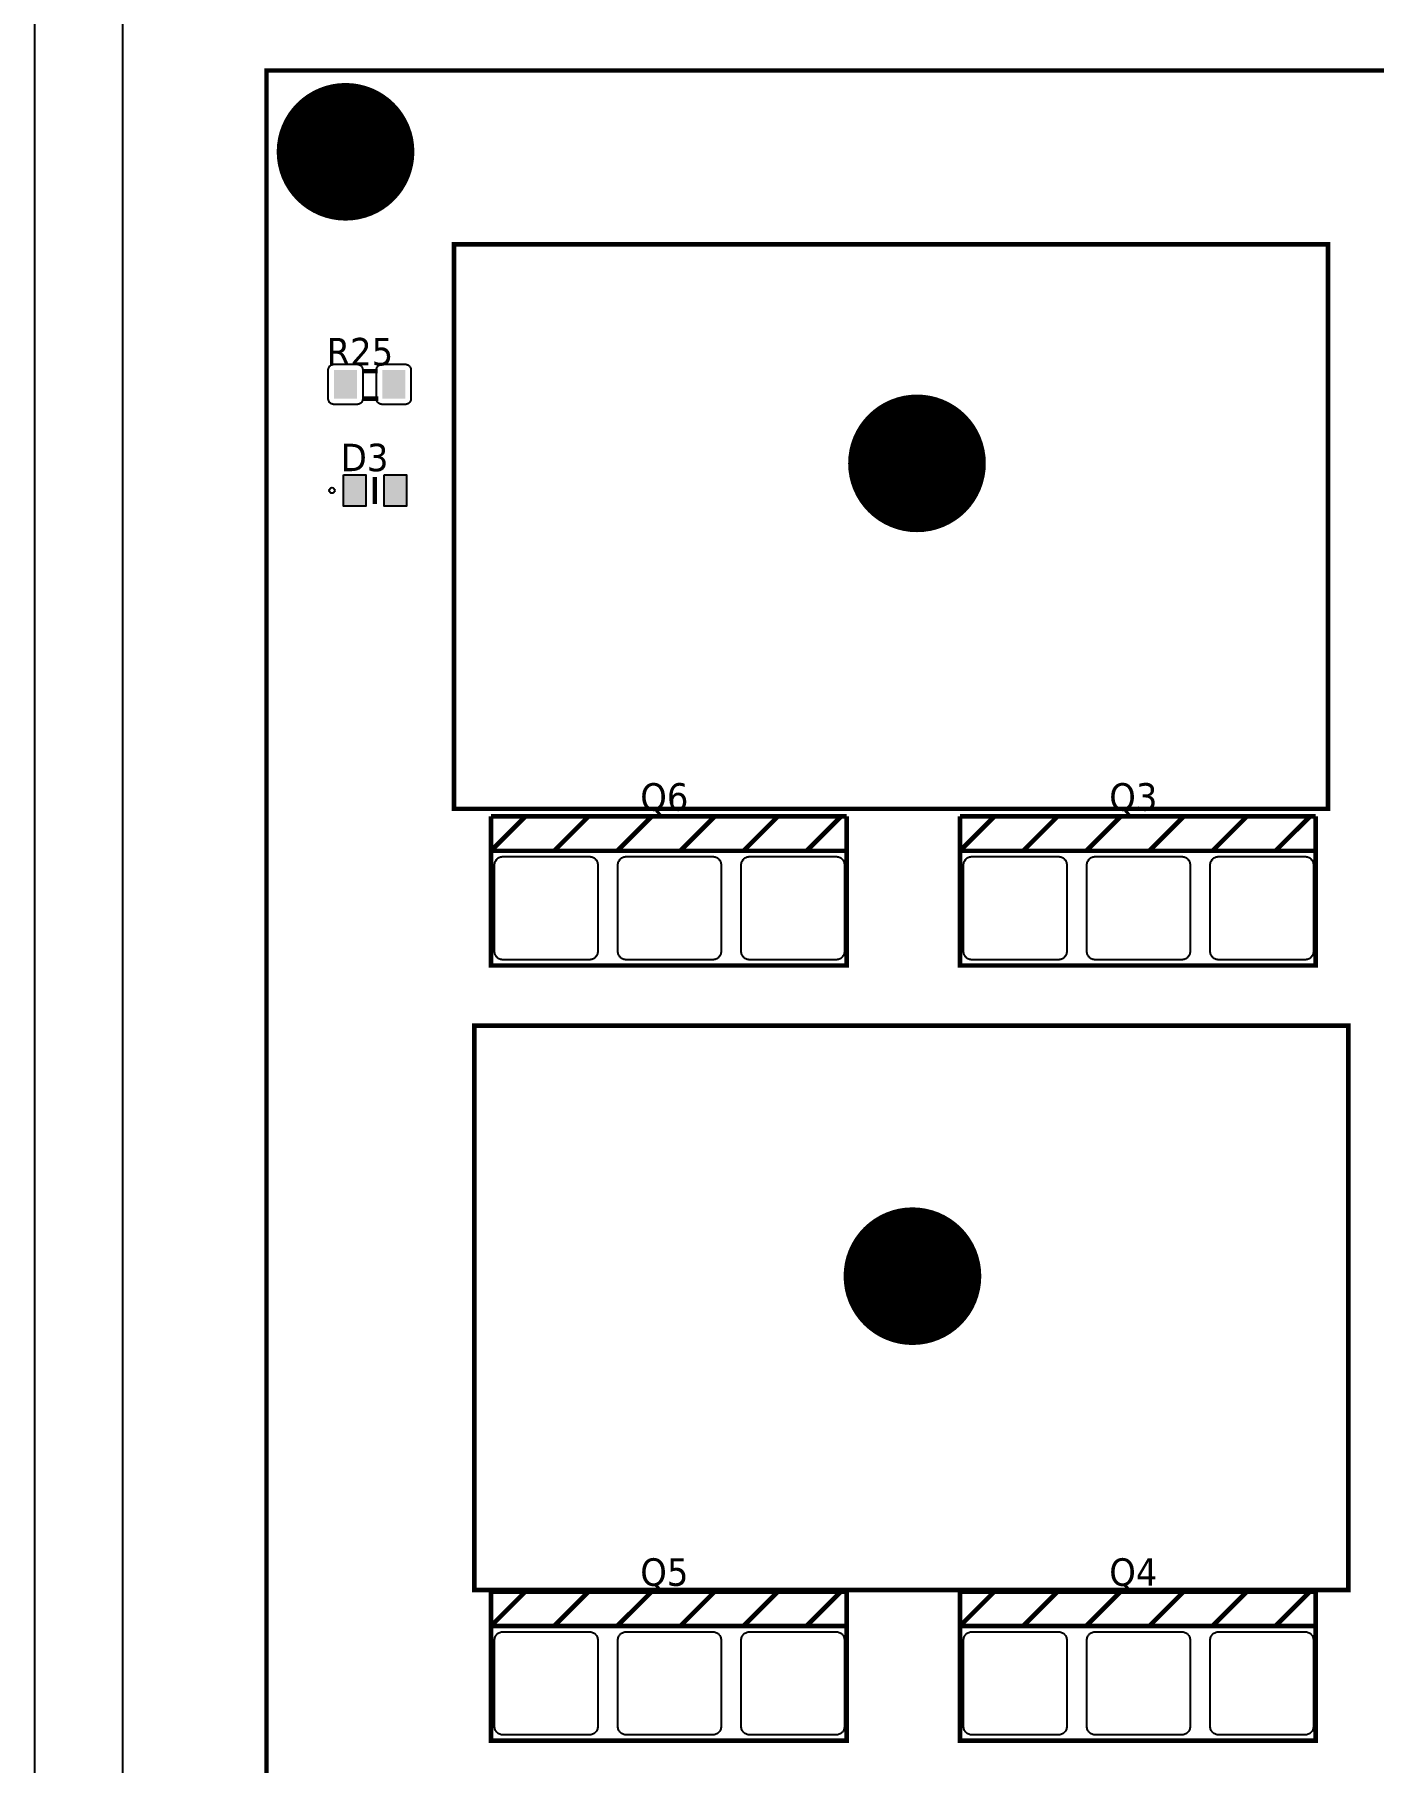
# Model space of a CAD drawing. Header units: millimetres. Extents: x 123.5 to 144.3, y 105.4 to 121.6.
# Drawn here: x 123.51 to 127.71, y 111.03 to 116.45 of the extents above; entities that cross this region are included whole.
import ezdxf

# ---------------------------------------------------------------- set-up
doc = ezdxf.new("R2010")
doc.units = ezdxf.units.MM
doc.layers.add('DESC', color=250, linetype='Continuous')
doc.layers.add('WIRES', color=7, linetype='Continuous')
doc.styles.get("Standard").update_dxf_attribs({"font": 'tahoma.ttf'})

# ---------------------------------------------------------------- blocks, each defined once
blk = doc.blocks.new('RPAD')
blk.add_trace([(-0.5, -0.5), (-0.5, 0.5), (0.5, -0.5), (0.5, 0.5)])
blk = doc.blocks.new('EPAD')
at = {"const_width": 0.5}
blk.add_lwpolyline([(-0.25, 0, 1), (0.25, 0, 1)], format="xyb", close=True, dxfattribs=at)
blk = doc.blocks.new('PuenteH')
for points, const_width in [([(129.5616, 112.228), (137.6285, 112.228), (137.6285, 116.1374), (129.5616, 116.1374), (129.5616, 112.228)], 0.008), ([(129.5616, 112.228), (137.6285, 112.228), (137.6285, 116.1374), (129.5616, 116.1374), (129.5616, 112.228)], 0.008), ([(129.5616, 112.228), (137.6285, 112.228), (137.6285, 116.1374), (129.5616, 116.1374), (129.5616, 112.228)], 0.008), ([(129.8884, 114.85), (131.412, 114.85), (131.412, 115.8343), (129.8884, 115.8343), (129.8884, 114.85)], 0.008), ([(129.8884, 114.85), (131.412, 114.85), (131.412, 115.8343), (129.8884, 115.8343), (129.8884, 114.85)], 0.008), ([(129.8884, 114.85), (131.412, 114.85), (131.412, 115.8343), (129.8884, 115.8343), (129.8884, 114.85)], 0.008), ([(129.7284, 115.6132), (129.7554, 115.6132)], 0.008), ([(129.7284, 115.6132), (129.7554, 115.6132)], 0.008), ([(129.7284, 115.6132), (129.7554, 115.6132)], 0.008), ([(129.7284, 115.5652), (129.7564, 115.5652)], 0.008), ([(129.7284, 115.5652), (129.7564, 115.5652)], 0.008), ([(129.7284, 115.5652), (129.7564, 115.5652)], 0.008), ([(129.7506, 115.4288), (129.7506, 115.3815)], 0.00787), ([(129.7506, 115.4288), (129.7506, 115.3815)], 0.00787), ([(129.7506, 115.4288), (129.7506, 115.3815)], 0.00787), ([(129.9531, 114.8368), (130.5731, 114.8368)], 0.008), ([(129.9531, 114.7768), (130.0131, 114.8368)], 0.008), ([(129.9531, 114.7768), (129.9531, 114.8368)], 0.008), ([(129.9531, 114.8368), (130.5731, 114.8368)], 0.008), ([(129.9531, 114.7768), (130.0131, 114.8368)], 0.008), ([(129.9531, 114.7768), (129.9531, 114.8368)], 0.008), ([(129.9531, 114.8368), (130.5731, 114.8368)], 0.008), ([(129.9531, 114.7768), (130.0131, 114.8368)], 0.008), ([(129.9531, 114.7768), (129.9531, 114.8368)], 0.008), ([(130.0631, 114.7768), (130.1231, 114.8368)], 0.008), ([(130.0631, 114.7768), (130.1231, 114.8368)], 0.008), ([(130.0631, 114.7768), (130.1231, 114.8368)], 0.008), ([(130.1731, 114.7768), (130.2331, 114.8368)], 0.008), ([(130.1731, 114.7768), (130.2331, 114.8368)], 0.008), ([(130.1731, 114.7768), (130.2331, 114.8368)], 0.008), ([(130.2831, 114.7768), (130.3431, 114.8368)], 0.008), ([(130.2831, 114.7768), (130.3431, 114.8368)], 0.008), ([(130.2831, 114.7768), (130.3431, 114.8368)], 0.008), ([(130.3931, 114.7768), (130.4531, 114.8368)], 0.008), ([(130.3931, 114.7768), (130.4531, 114.8368)], 0.008), ([(130.3931, 114.7768), (130.4531, 114.8368)], 0.008), ([(130.5031, 114.7768), (130.5631, 114.8368)], 0.008), ([(130.5031, 114.7768), (130.5631, 114.8368)], 0.008), ([(130.5031, 114.7768), (130.5631, 114.8368)], 0.008), ([(130.5031, 114.7768), (130.5631, 114.8368)], 0.008), ([(130.5031, 114.7768), (130.5631, 114.8368)], 0.008), ([(130.5031, 114.7768), (130.5631, 114.8368)], 0.008), ([(130.5731, 114.7768), (130.5731, 114.8368)], 0.008), ([(130.5731, 114.7768), (130.5731, 114.8368)], 0.008), ([(130.5731, 114.7768), (130.5731, 114.8368)], 0.008), ([(130.7706, 114.8368), (131.3906, 114.8368)], 0.008), ([(130.7706, 114.7768), (130.8306, 114.8368)], 0.008), ([(130.7706, 114.7768), (130.7706, 114.8368)], 0.008), ([(130.7706, 114.8368), (131.3906, 114.8368)], 0.008), ([(130.7706, 114.7768), (130.8306, 114.8368)], 0.008), ([(130.7706, 114.7768), (130.7706, 114.8368)], 0.008), ([(130.7706, 114.8368), (131.3906, 114.8368)], 0.008), ([(130.7706, 114.7768), (130.8306, 114.8368)], 0.008), ([(130.7706, 114.7768), (130.7706, 114.8368)], 0.008), ([(130.8806, 114.7768), (130.9406, 114.8368)], 0.008), ([(130.8806, 114.7768), (130.9406, 114.8368)], 0.008), ([(130.8806, 114.7768), (130.9406, 114.8368)], 0.008), ([(130.9906, 114.7768), (131.0506, 114.8368)], 0.008), ([(130.9906, 114.7768), (131.0506, 114.8368)], 0.008), ([(130.9906, 114.7768), (131.0506, 114.8368)], 0.008), ([(131.1006, 114.7768), (131.1606, 114.8368)], 0.008), ([(131.1006, 114.7768), (131.1606, 114.8368)], 0.008), ([(131.1006, 114.7768), (131.1606, 114.8368)], 0.008), ([(131.2106, 114.7768), (131.2706, 114.8368)], 0.008), ([(131.2106, 114.7768), (131.2706, 114.8368)], 0.008), ([(131.2106, 114.7768), (131.2706, 114.8368)], 0.008), ([(131.3206, 114.7768), (131.3806, 114.8368)], 0.008), ([(131.3206, 114.7768), (131.3806, 114.8368)], 0.008), ([(131.3206, 114.7768), (131.3806, 114.8368)], 0.008), ([(131.3206, 114.7768), (131.3806, 114.8368)], 0.008), ([(131.3206, 114.7768), (131.3806, 114.8368)], 0.008), ([(131.3206, 114.7768), (131.3806, 114.8368)], 0.008), ([(131.3906, 114.7768), (131.3906, 114.8368)], 0.008), ([(131.3906, 114.7768), (131.3906, 114.8368)], 0.008), ([(131.3906, 114.7768), (131.3906, 114.8368)], 0.008), ([(129.9531, 114.7768), (130.5731, 114.7768), (130.5731, 114.5768), (129.9531, 114.5768), (129.9531, 114.7768)], 0.008), ([(129.9531, 114.7768), (130.5731, 114.7768), (130.5731, 114.5768), (129.9531, 114.5768), (129.9531, 114.7768)], 0.008), ([(129.9531, 114.7768), (130.5731, 114.7768), (130.5731, 114.5768), (129.9531, 114.5768), (129.9531, 114.7768)], 0.008), ([(130.7706, 114.7768), (131.3906, 114.7768), (131.3906, 114.5768), (130.7706, 114.5768), (130.7706, 114.7768)], 0.008), ([(130.7706, 114.7768), (131.3906, 114.7768), (131.3906, 114.5768), (130.7706, 114.5768), (130.7706, 114.7768)], 0.008), ([(130.7706, 114.7768), (131.3906, 114.7768), (131.3906, 114.5768), (130.7706, 114.5768), (130.7706, 114.7768)], 0.008), ([(129.9238, 113.4878), (131.4474, 113.4878), (131.4474, 114.4721), (129.9238, 114.4721), (129.9238, 113.4878)], 0.008), ([(129.9238, 113.4878), (131.4474, 113.4878), (131.4474, 114.4721), (129.9238, 114.4721), (129.9238, 113.4878)], 0.008), ([(129.9238, 113.4878), (131.4474, 113.4878), (131.4474, 114.4721), (129.9238, 114.4721), (129.9238, 113.4878)], 0.008), ([(129.9531, 113.4852), (130.5731, 113.4852)], 0.008), ([(129.9531, 113.4252), (130.0131, 113.4852)], 0.008), ([(129.9531, 113.4252), (129.9531, 113.4852)], 0.008), ([(129.9531, 113.4852), (130.5731, 113.4852)], 0.008), ([(129.9531, 113.4252), (130.0131, 113.4852)], 0.008), ([(129.9531, 113.4252), (129.9531, 113.4852)], 0.008), ([(129.9531, 113.4852), (130.5731, 113.4852)], 0.008), ([(129.9531, 113.4252), (130.0131, 113.4852)], 0.008), ([(129.9531, 113.4252), (129.9531, 113.4852)], 0.008), ([(130.0631, 113.4252), (130.1231, 113.4852)], 0.008), ([(130.0631, 113.4252), (130.1231, 113.4852)], 0.008), ([(130.0631, 113.4252), (130.1231, 113.4852)], 0.008), ([(130.1731, 113.4252), (130.2331, 113.4852)], 0.008), ([(130.1731, 113.4252), (130.2331, 113.4852)], 0.008), ([(130.1731, 113.4252), (130.2331, 113.4852)], 0.008), ([(130.2831, 113.4252), (130.3431, 113.4852)], 0.008), ([(130.2831, 113.4252), (130.3431, 113.4852)], 0.008), ([(130.2831, 113.4252), (130.3431, 113.4852)], 0.008), ([(130.3931, 113.4252), (130.4531, 113.4852)], 0.008), ([(130.3931, 113.4252), (130.4531, 113.4852)], 0.008), ([(130.3931, 113.4252), (130.4531, 113.4852)], 0.008), ([(130.5031, 113.4252), (130.5631, 113.4852)], 0.008), ([(130.5031, 113.4252), (130.5631, 113.4852)], 0.008), ([(130.5031, 113.4252), (130.5631, 113.4852)], 0.008), ([(130.5031, 113.4252), (130.5631, 113.4852)], 0.008), ([(130.5031, 113.4252), (130.5631, 113.4852)], 0.008), ([(130.5031, 113.4252), (130.5631, 113.4852)], 0.008), ([(130.5731, 113.4252), (130.5731, 113.4852)], 0.008), ([(130.5731, 113.4252), (130.5731, 113.4852)], 0.008), ([(130.5731, 113.4252), (130.5731, 113.4852)], 0.008), ([(130.7706, 113.4852), (131.3906, 113.4852)], 0.008), ([(130.7706, 113.4252), (130.8306, 113.4852)], 0.008), ([(130.7706, 113.4252), (130.7706, 113.4852)], 0.008), ([(130.7706, 113.4852), (131.3906, 113.4852)], 0.008), ([(130.7706, 113.4252), (130.8306, 113.4852)], 0.008), ([(130.7706, 113.4252), (130.7706, 113.4852)], 0.008), ([(130.7706, 113.4852), (131.3906, 113.4852)], 0.008), ([(130.7706, 113.4252), (130.8306, 113.4852)], 0.008), ([(130.7706, 113.4252), (130.7706, 113.4852)], 0.008), ([(130.8806, 113.4252), (130.9406, 113.4852)], 0.008), ([(130.8806, 113.4252), (130.9406, 113.4852)], 0.008), ([(130.8806, 113.4252), (130.9406, 113.4852)], 0.008), ([(130.9906, 113.4252), (131.0506, 113.4852)], 0.008), ([(130.9906, 113.4252), (131.0506, 113.4852)], 0.008), ([(130.9906, 113.4252), (131.0506, 113.4852)], 0.008), ([(131.1006, 113.4252), (131.1606, 113.4852)], 0.008), ([(131.1006, 113.4252), (131.1606, 113.4852)], 0.008), ([(131.1006, 113.4252), (131.1606, 113.4852)], 0.008), ([(131.2106, 113.4252), (131.2706, 113.4852)], 0.008), ([(131.2106, 113.4252), (131.2706, 113.4852)], 0.008), ([(131.2106, 113.4252), (131.2706, 113.4852)], 0.008), ([(131.3206, 113.4252), (131.3806, 113.4852)], 0.008), ([(131.3206, 113.4252), (131.3806, 113.4852)], 0.008), ([(131.3206, 113.4252), (131.3806, 113.4852)], 0.008), ([(131.3206, 113.4252), (131.3806, 113.4852)], 0.008), ([(131.3206, 113.4252), (131.3806, 113.4852)], 0.008), ([(131.3206, 113.4252), (131.3806, 113.4852)], 0.008), ([(131.3906, 113.4252), (131.3906, 113.4852)], 0.008), ([(131.3906, 113.4252), (131.3906, 113.4852)], 0.008), ([(131.3906, 113.4252), (131.3906, 113.4852)], 0.008), ([(129.9531, 113.4252), (130.5731, 113.4252), (130.5731, 113.2252), (129.9531, 113.2252), (129.9531, 113.4252)], 0.008), ([(129.9531, 113.4252), (130.5731, 113.4252), (130.5731, 113.2252), (129.9531, 113.2252), (129.9531, 113.4252)], 0.008), ([(129.9531, 113.4252), (130.5731, 113.4252), (130.5731, 113.2252), (129.9531, 113.2252), (129.9531, 113.4252)], 0.008), ([(130.7706, 113.4252), (131.3906, 113.4252), (131.3906, 113.2252), (130.7706, 113.2252), (130.7706, 113.4252)], 0.008), ([(130.7706, 113.4252), (131.3906, 113.4252), (131.3906, 113.2252), (130.7706, 113.2252), (130.7706, 113.4252)], 0.008), ([(130.7706, 113.4252), (131.3906, 113.4252), (131.3906, 113.2252), (130.7706, 113.2252), (130.7706, 113.4252)], 0.008)]:
    blk.add_lwpolyline(points, dxfattribs=dict(const_width=const_width))
for points in [[(129.6794, 115.6252), (129.7194, 115.6252), (129.7204, 115.6252), (129.7214, 115.625), (129.7224, 115.6248), (129.7233, 115.6244), (129.7242, 115.624), (129.725, 115.6235), (129.7258, 115.623), (129.7265, 115.6223), (129.7271, 115.6216), (129.7277, 115.6208), (129.7282, 115.62), (129.7286, 115.6191), (129.729, 115.6182), (129.7292, 115.6172), (129.7293, 115.6162), (129.7294, 115.6152), (129.7294, 115.5652), (129.7293, 115.5642), (129.7292, 115.5632), (129.729, 115.5622), (129.7286, 115.5613), (129.7282, 115.5604), (129.7277, 115.5596), (129.7271, 115.5588), (129.7265, 115.5581), (129.7258, 115.5575), (129.725, 115.5569), (129.7242, 115.5564), (129.7233, 115.556), (129.7224, 115.5556), (129.7214, 115.5554), (129.7204, 115.5553), (129.7194, 115.5552), (129.6794, 115.5552), (129.6784, 115.5553), (129.6773, 115.5554), (129.6764, 115.5556), (129.6755, 115.556), (129.6746, 115.5564), (129.6738, 115.5569), (129.673, 115.5575), (129.6723, 115.5581), (129.6716, 115.5588), (129.6711, 115.5596), (129.6706, 115.5604), (129.6702, 115.5613), (129.6698, 115.5622), (129.6696, 115.5632), (129.6694, 115.5642), (129.6694, 115.5652), (129.6694, 115.6152), (129.6694, 115.6162), (129.6696, 115.6172), (129.6698, 115.6182), (129.6702, 115.6191), (129.6706, 115.62), (129.6711, 115.6208), (129.6716, 115.6216), (129.6723, 115.6223), (129.673, 115.623), (129.6738, 115.6235), (129.6746, 115.624), (129.6755, 115.6244), (129.6764, 115.6248), (129.6773, 115.625), (129.6784, 115.6252), (129.6794, 115.6252)], [(129.7634, 115.6252), (129.8034, 115.6252), (129.8044, 115.6252), (129.8054, 115.625), (129.8064, 115.6248), (129.8073, 115.6244), (129.8082, 115.624), (129.809, 115.6235), (129.8098, 115.623), (129.8105, 115.6223), (129.8111, 115.6216), (129.8117, 115.6208), (129.8122, 115.62), (129.8126, 115.6191), (129.813, 115.6182), (129.8132, 115.6172), (129.8133, 115.6162), (129.8134, 115.6152), (129.8134, 115.5652), (129.8133, 115.5642), (129.8132, 115.5632), (129.813, 115.5622), (129.8126, 115.5613), (129.8122, 115.5604), (129.8117, 115.5596), (129.8111, 115.5588), (129.8105, 115.5581), (129.8098, 115.5575), (129.809, 115.5569), (129.8082, 115.5564), (129.8073, 115.556), (129.8064, 115.5556), (129.8054, 115.5554), (129.8044, 115.5553), (129.8034, 115.5552), (129.7634, 115.5552), (129.7624, 115.5553), (129.7613, 115.5554), (129.7604, 115.5556), (129.7595, 115.556), (129.7586, 115.5564), (129.7578, 115.5569), (129.757, 115.5575), (129.7563, 115.5581), (129.7556, 115.5588), (129.7551, 115.5596), (129.7546, 115.5604), (129.7542, 115.5613), (129.7538, 115.5622), (129.7536, 115.5632), (129.7534, 115.5642), (129.7534, 115.5652), (129.7534, 115.6152), (129.7534, 115.6162), (129.7536, 115.6172), (129.7538, 115.6182), (129.7542, 115.6191), (129.7546, 115.62), (129.7551, 115.6208), (129.7556, 115.6216), (129.7563, 115.6223), (129.757, 115.623), (129.7578, 115.6235), (129.7586, 115.624), (129.7595, 115.6244), (129.7604, 115.6248), (129.7613, 115.625), (129.7624, 115.6252), (129.7634, 115.6252)], [(129.6956, 115.4327), (129.7346, 115.4327), (129.7346, 115.3777), (129.6956, 115.3777), (129.6956, 115.4327)], [(129.7665, 115.4327), (129.8055, 115.4327), (129.8055, 115.3777), (129.7665, 115.3777), (129.7665, 115.4327)], [(129.9741, 114.7668), (130.1241, 114.7668), (130.1257, 114.7667), (130.1272, 114.7665), (130.1287, 114.7662), (130.1301, 114.7657), (130.1314, 114.765), (130.1326, 114.7643), (130.1338, 114.7634), (130.1348, 114.7625), (130.1358, 114.7614), (130.1366, 114.7603), (130.1374, 114.759), (130.138, 114.7577), (130.1385, 114.7563), (130.1388, 114.7549), (130.1391, 114.7534), (130.1391, 114.7518), (130.1391, 114.6018), (130.1391, 114.6003), (130.1388, 114.5987), (130.1385, 114.5973), (130.138, 114.5959), (130.1374, 114.5946), (130.1366, 114.5934), (130.1358, 114.5922), (130.1348, 114.5912), (130.1338, 114.5902), (130.1326, 114.5893), (130.1314, 114.5886), (130.1301, 114.588), (130.1287, 114.5875), (130.1272, 114.5871), (130.1257, 114.5869), (130.1241, 114.5868), (129.9741, 114.5868), (129.9726, 114.5869), (129.9711, 114.5871), (129.9696, 114.5875), (129.9682, 114.588), (129.9669, 114.5886), (129.9657, 114.5893), (129.9645, 114.5902), (129.9635, 114.5912), (129.9625, 114.5922), (129.9617, 114.5934), (129.9609, 114.5946), (129.9603, 114.5959), (129.9598, 114.5973), (129.9594, 114.5987), (129.9592, 114.6003), (129.9591, 114.6018), (129.9591, 114.7518), (129.9592, 114.7534), (129.9594, 114.7549), (129.9598, 114.7563), (129.9603, 114.7577), (129.9609, 114.759), (129.9617, 114.7603), (129.9625, 114.7614), (129.9635, 114.7625), (129.9645, 114.7634), (129.9657, 114.7643), (129.9669, 114.765), (129.9682, 114.7657), (129.9696, 114.7662), (129.9711, 114.7665), (129.9726, 114.7667), (129.9741, 114.7668)], [(130.1891, 114.7668), (130.3391, 114.7668), (130.3407, 114.7667), (130.3422, 114.7665), (130.3437, 114.7662), (130.3451, 114.7657), (130.3464, 114.765), (130.3476, 114.7643), (130.3488, 114.7634), (130.3498, 114.7625), (130.3508, 114.7614), (130.3516, 114.7603), (130.3524, 114.759), (130.353, 114.7577), (130.3535, 114.7563), (130.3538, 114.7549), (130.3541, 114.7534), (130.3541, 114.7518), (130.3541, 114.6018), (130.3541, 114.6003), (130.3538, 114.5987), (130.3535, 114.5973), (130.353, 114.5959), (130.3524, 114.5946), (130.3516, 114.5934), (130.3508, 114.5922), (130.3498, 114.5912), (130.3488, 114.5902), (130.3476, 114.5893), (130.3464, 114.5886), (130.3451, 114.588), (130.3437, 114.5875), (130.3422, 114.5871), (130.3407, 114.5869), (130.3391, 114.5868), (130.1891, 114.5868), (130.1876, 114.5869), (130.1861, 114.5871), (130.1846, 114.5875), (130.1832, 114.588), (130.1819, 114.5886), (130.1807, 114.5893), (130.1795, 114.5902), (130.1785, 114.5912), (130.1775, 114.5922), (130.1767, 114.5934), (130.1759, 114.5946), (130.1753, 114.5959), (130.1748, 114.5973), (130.1744, 114.5987), (130.1742, 114.6003), (130.1741, 114.6018), (130.1741, 114.7518), (130.1742, 114.7534), (130.1744, 114.7549), (130.1748, 114.7563), (130.1753, 114.7577), (130.1759, 114.759), (130.1767, 114.7603), (130.1775, 114.7614), (130.1785, 114.7625), (130.1795, 114.7634), (130.1807, 114.7643), (130.1819, 114.765), (130.1832, 114.7657), (130.1846, 114.7662), (130.1861, 114.7665), (130.1876, 114.7667), (130.1891, 114.7668)], [(130.4041, 114.7668), (130.5541, 114.7668), (130.5557, 114.7667), (130.5572, 114.7665), (130.5587, 114.7662), (130.5601, 114.7657), (130.5614, 114.765), (130.5626, 114.7643), (130.5638, 114.7634), (130.5648, 114.7625), (130.5658, 114.7614), (130.5666, 114.7603), (130.5674, 114.759), (130.568, 114.7577), (130.5685, 114.7563), (130.5688, 114.7549), (130.5691, 114.7534), (130.5691, 114.7518), (130.5691, 114.6018), (130.5691, 114.6003), (130.5688, 114.5987), (130.5685, 114.5973), (130.568, 114.5959), (130.5674, 114.5946), (130.5666, 114.5934), (130.5658, 114.5922), (130.5648, 114.5912), (130.5638, 114.5902), (130.5626, 114.5893), (130.5614, 114.5886), (130.5601, 114.588), (130.5587, 114.5875), (130.5572, 114.5871), (130.5557, 114.5869), (130.5541, 114.5868), (130.4041, 114.5868), (130.4026, 114.5869), (130.4011, 114.5871), (130.3996, 114.5875), (130.3982, 114.588), (130.3969, 114.5886), (130.3957, 114.5893), (130.3945, 114.5902), (130.3935, 114.5912), (130.3925, 114.5922), (130.3917, 114.5934), (130.3909, 114.5946), (130.3903, 114.5959), (130.3898, 114.5973), (130.3894, 114.5987), (130.3892, 114.6003), (130.3891, 114.6018), (130.3891, 114.7518), (130.3892, 114.7534), (130.3894, 114.7549), (130.3898, 114.7563), (130.3903, 114.7577), (130.3909, 114.759), (130.3917, 114.7603), (130.3925, 114.7614), (130.3935, 114.7625), (130.3945, 114.7634), (130.3957, 114.7643), (130.3969, 114.765), (130.3982, 114.7657), (130.3996, 114.7662), (130.4011, 114.7665), (130.4026, 114.7667), (130.4041, 114.7668)], [(130.7916, 114.7668), (130.9416, 114.7668), (130.9432, 114.7667), (130.9447, 114.7665), (130.9462, 114.7662), (130.9476, 114.7657), (130.9489, 114.765), (130.9501, 114.7643), (130.9513, 114.7634), (130.9523, 114.7625), (130.9533, 114.7614), (130.9541, 114.7603), (130.9549, 114.759), (130.9555, 114.7577), (130.956, 114.7563), (130.9563, 114.7549), (130.9566, 114.7534), (130.9566, 114.7518), (130.9566, 114.6018), (130.9566, 114.6003), (130.9563, 114.5987), (130.956, 114.5973), (130.9555, 114.5959), (130.9549, 114.5946), (130.9541, 114.5934), (130.9533, 114.5922), (130.9523, 114.5912), (130.9513, 114.5902), (130.9501, 114.5893), (130.9489, 114.5886), (130.9476, 114.588), (130.9462, 114.5875), (130.9447, 114.5871), (130.9432, 114.5869), (130.9416, 114.5868), (130.7916, 114.5868), (130.7901, 114.5869), (130.7886, 114.5871), (130.7871, 114.5875), (130.7857, 114.588), (130.7844, 114.5886), (130.7832, 114.5893), (130.782, 114.5902), (130.781, 114.5912), (130.78, 114.5922), (130.7792, 114.5934), (130.7784, 114.5946), (130.7778, 114.5959), (130.7773, 114.5973), (130.7769, 114.5987), (130.7767, 114.6003), (130.7766, 114.6018), (130.7766, 114.7518), (130.7767, 114.7534), (130.7769, 114.7549), (130.7773, 114.7563), (130.7778, 114.7577), (130.7784, 114.759), (130.7792, 114.7603), (130.78, 114.7614), (130.781, 114.7625), (130.782, 114.7634), (130.7832, 114.7643), (130.7844, 114.765), (130.7857, 114.7657), (130.7871, 114.7662), (130.7886, 114.7665), (130.7901, 114.7667), (130.7916, 114.7668)], [(131.0066, 114.7668), (131.1566, 114.7668), (131.1582, 114.7667), (131.1597, 114.7665), (131.1612, 114.7662), (131.1626, 114.7657), (131.1639, 114.765), (131.1651, 114.7643), (131.1663, 114.7634), (131.1673, 114.7625), (131.1683, 114.7614), (131.1691, 114.7603), (131.1699, 114.759), (131.1705, 114.7577), (131.171, 114.7563), (131.1713, 114.7549), (131.1716, 114.7534), (131.1716, 114.7518), (131.1716, 114.6018), (131.1716, 114.6003), (131.1713, 114.5987), (131.171, 114.5973), (131.1705, 114.5959), (131.1699, 114.5946), (131.1691, 114.5934), (131.1683, 114.5922), (131.1673, 114.5912), (131.1663, 114.5902), (131.1651, 114.5893), (131.1639, 114.5886), (131.1626, 114.588), (131.1612, 114.5875), (131.1597, 114.5871), (131.1582, 114.5869), (131.1566, 114.5868), (131.0066, 114.5868), (131.0051, 114.5869), (131.0036, 114.5871), (131.0021, 114.5875), (131.0007, 114.588), (130.9994, 114.5886), (130.9982, 114.5893), (130.997, 114.5902), (130.996, 114.5912), (130.995, 114.5922), (130.9942, 114.5934), (130.9934, 114.5946), (130.9928, 114.5959), (130.9923, 114.5973), (130.9919, 114.5987), (130.9917, 114.6003), (130.9916, 114.6018), (130.9916, 114.7518), (130.9917, 114.7534), (130.9919, 114.7549), (130.9923, 114.7563), (130.9928, 114.7577), (130.9934, 114.759), (130.9942, 114.7603), (130.995, 114.7614), (130.996, 114.7625), (130.997, 114.7634), (130.9982, 114.7643), (130.9994, 114.765), (131.0007, 114.7657), (131.0021, 114.7662), (131.0036, 114.7665), (131.0051, 114.7667), (131.0066, 114.7668)], [(131.2216, 114.7668), (131.3716, 114.7668), (131.3732, 114.7667), (131.3747, 114.7665), (131.3762, 114.7662), (131.3776, 114.7657), (131.3789, 114.765), (131.3801, 114.7643), (131.3813, 114.7634), (131.3823, 114.7625), (131.3833, 114.7614), (131.3841, 114.7603), (131.3849, 114.759), (131.3855, 114.7577), (131.386, 114.7563), (131.3863, 114.7549), (131.3866, 114.7534), (131.3866, 114.7518), (131.3866, 114.6018), (131.3866, 114.6003), (131.3863, 114.5987), (131.386, 114.5973), (131.3855, 114.5959), (131.3849, 114.5946), (131.3841, 114.5934), (131.3833, 114.5922), (131.3823, 114.5912), (131.3813, 114.5902), (131.3801, 114.5893), (131.3789, 114.5886), (131.3776, 114.588), (131.3762, 114.5875), (131.3747, 114.5871), (131.3732, 114.5869), (131.3716, 114.5868), (131.2216, 114.5868), (131.2201, 114.5869), (131.2186, 114.5871), (131.2171, 114.5875), (131.2157, 114.588), (131.2144, 114.5886), (131.2132, 114.5893), (131.212, 114.5902), (131.211, 114.5912), (131.21, 114.5922), (131.2092, 114.5934), (131.2084, 114.5946), (131.2078, 114.5959), (131.2073, 114.5973), (131.2069, 114.5987), (131.2067, 114.6003), (131.2066, 114.6018), (131.2066, 114.7518), (131.2067, 114.7534), (131.2069, 114.7549), (131.2073, 114.7563), (131.2078, 114.7577), (131.2084, 114.759), (131.2092, 114.7603), (131.21, 114.7614), (131.211, 114.7625), (131.212, 114.7634), (131.2132, 114.7643), (131.2144, 114.765), (131.2157, 114.7657), (131.2171, 114.7662), (131.2186, 114.7665), (131.2201, 114.7667), (131.2216, 114.7668)], [(129.9741, 113.4152), (130.1241, 113.4152), (130.1257, 113.4151), (130.1272, 113.4149), (130.1287, 113.4145), (130.1301, 113.414), (130.1314, 113.4134), (130.1326, 113.4127), (130.1338, 113.4118), (130.1348, 113.4108), (130.1358, 113.4098), (130.1366, 113.4086), (130.1374, 113.4074), (130.138, 113.4061), (130.1385, 113.4047), (130.1388, 113.4032), (130.1391, 113.4017), (130.1391, 113.4002), (130.1391, 113.2502), (130.1391, 113.2486), (130.1388, 113.2471), (130.1385, 113.2457), (130.138, 113.2443), (130.1374, 113.243), (130.1366, 113.2417), (130.1358, 113.2406), (130.1348, 113.2395), (130.1338, 113.2386), (130.1326, 113.2377), (130.1314, 113.237), (130.1301, 113.2363), (130.1287, 113.2358), (130.1272, 113.2355), (130.1257, 113.2353), (130.1241, 113.2352), (129.9741, 113.2352), (129.9726, 113.2353), (129.9711, 113.2355), (129.9696, 113.2358), (129.9682, 113.2363), (129.9669, 113.237), (129.9657, 113.2377), (129.9645, 113.2386), (129.9635, 113.2395), (129.9625, 113.2406), (129.9617, 113.2417), (129.9609, 113.243), (129.9603, 113.2443), (129.9598, 113.2457), (129.9594, 113.2471), (129.9592, 113.2486), (129.9591, 113.2502), (129.9591, 113.4002), (129.9592, 113.4017), (129.9594, 113.4032), (129.9598, 113.4047), (129.9603, 113.4061), (129.9609, 113.4074), (129.9617, 113.4086), (129.9625, 113.4098), (129.9635, 113.4108), (129.9645, 113.4118), (129.9657, 113.4127), (129.9669, 113.4134), (129.9682, 113.414), (129.9696, 113.4145), (129.9711, 113.4149), (129.9726, 113.4151), (129.9741, 113.4152)], [(130.1891, 113.4152), (130.3391, 113.4152), (130.3407, 113.4151), (130.3422, 113.4149), (130.3437, 113.4145), (130.3451, 113.414), (130.3464, 113.4134), (130.3476, 113.4127), (130.3488, 113.4118), (130.3498, 113.4108), (130.3508, 113.4098), (130.3516, 113.4086), (130.3524, 113.4074), (130.353, 113.4061), (130.3535, 113.4047), (130.3538, 113.4032), (130.3541, 113.4017), (130.3541, 113.4002), (130.3541, 113.2502), (130.3541, 113.2486), (130.3538, 113.2471), (130.3535, 113.2457), (130.353, 113.2443), (130.3524, 113.243), (130.3516, 113.2417), (130.3508, 113.2406), (130.3498, 113.2395), (130.3488, 113.2386), (130.3476, 113.2377), (130.3464, 113.237), (130.3451, 113.2363), (130.3437, 113.2358), (130.3422, 113.2355), (130.3407, 113.2353), (130.3391, 113.2352), (130.1891, 113.2352), (130.1876, 113.2353), (130.1861, 113.2355), (130.1846, 113.2358), (130.1832, 113.2363), (130.1819, 113.237), (130.1807, 113.2377), (130.1795, 113.2386), (130.1785, 113.2395), (130.1775, 113.2406), (130.1767, 113.2417), (130.1759, 113.243), (130.1753, 113.2443), (130.1748, 113.2457), (130.1744, 113.2471), (130.1742, 113.2486), (130.1741, 113.2502), (130.1741, 113.4002), (130.1742, 113.4017), (130.1744, 113.4032), (130.1748, 113.4047), (130.1753, 113.4061), (130.1759, 113.4074), (130.1767, 113.4086), (130.1775, 113.4098), (130.1785, 113.4108), (130.1795, 113.4118), (130.1807, 113.4127), (130.1819, 113.4134), (130.1832, 113.414), (130.1846, 113.4145), (130.1861, 113.4149), (130.1876, 113.4151), (130.1891, 113.4152)], [(130.4041, 113.4152), (130.5541, 113.4152), (130.5557, 113.4151), (130.5572, 113.4149), (130.5587, 113.4145), (130.5601, 113.414), (130.5614, 113.4134), (130.5626, 113.4127), (130.5638, 113.4118), (130.5648, 113.4108), (130.5658, 113.4098), (130.5666, 113.4086), (130.5674, 113.4074), (130.568, 113.4061), (130.5685, 113.4047), (130.5688, 113.4032), (130.5691, 113.4017), (130.5691, 113.4002), (130.5691, 113.2502), (130.5691, 113.2486), (130.5688, 113.2471), (130.5685, 113.2457), (130.568, 113.2443), (130.5674, 113.243), (130.5666, 113.2417), (130.5658, 113.2406), (130.5648, 113.2395), (130.5638, 113.2386), (130.5626, 113.2377), (130.5614, 113.237), (130.5601, 113.2363), (130.5587, 113.2358), (130.5572, 113.2355), (130.5557, 113.2353), (130.5541, 113.2352), (130.4041, 113.2352), (130.4026, 113.2353), (130.4011, 113.2355), (130.3996, 113.2358), (130.3982, 113.2363), (130.3969, 113.237), (130.3957, 113.2377), (130.3945, 113.2386), (130.3935, 113.2395), (130.3925, 113.2406), (130.3917, 113.2417), (130.3909, 113.243), (130.3903, 113.2443), (130.3898, 113.2457), (130.3894, 113.2471), (130.3892, 113.2486), (130.3891, 113.2502), (130.3891, 113.4002), (130.3892, 113.4017), (130.3894, 113.4032), (130.3898, 113.4047), (130.3903, 113.4061), (130.3909, 113.4074), (130.3917, 113.4086), (130.3925, 113.4098), (130.3935, 113.4108), (130.3945, 113.4118), (130.3957, 113.4127), (130.3969, 113.4134), (130.3982, 113.414), (130.3996, 113.4145), (130.4011, 113.4149), (130.4026, 113.4151), (130.4041, 113.4152)], [(130.7916, 113.4152), (130.9416, 113.4152), (130.9432, 113.4151), (130.9447, 113.4149), (130.9462, 113.4145), (130.9476, 113.414), (130.9489, 113.4134), (130.9501, 113.4127), (130.9513, 113.4118), (130.9523, 113.4108), (130.9533, 113.4098), (130.9541, 113.4086), (130.9549, 113.4074), (130.9555, 113.4061), (130.956, 113.4047), (130.9563, 113.4032), (130.9566, 113.4017), (130.9566, 113.4002), (130.9566, 113.2502), (130.9566, 113.2486), (130.9563, 113.2471), (130.956, 113.2457), (130.9555, 113.2443), (130.9549, 113.243), (130.9541, 113.2417), (130.9533, 113.2406), (130.9523, 113.2395), (130.9513, 113.2386), (130.9501, 113.2377), (130.9489, 113.237), (130.9476, 113.2363), (130.9462, 113.2358), (130.9447, 113.2355), (130.9432, 113.2353), (130.9416, 113.2352), (130.7916, 113.2352), (130.7901, 113.2353), (130.7886, 113.2355), (130.7871, 113.2358), (130.7857, 113.2363), (130.7844, 113.237), (130.7832, 113.2377), (130.782, 113.2386), (130.781, 113.2395), (130.78, 113.2406), (130.7792, 113.2417), (130.7784, 113.243), (130.7778, 113.2443), (130.7773, 113.2457), (130.7769, 113.2471), (130.7767, 113.2486), (130.7766, 113.2502), (130.7766, 113.4002), (130.7767, 113.4017), (130.7769, 113.4032), (130.7773, 113.4047), (130.7778, 113.4061), (130.7784, 113.4074), (130.7792, 113.4086), (130.78, 113.4098), (130.781, 113.4108), (130.782, 113.4118), (130.7832, 113.4127), (130.7844, 113.4134), (130.7857, 113.414), (130.7871, 113.4145), (130.7886, 113.4149), (130.7901, 113.4151), (130.7916, 113.4152)], [(131.0066, 113.4152), (131.1566, 113.4152), (131.1582, 113.4151), (131.1597, 113.4149), (131.1612, 113.4145), (131.1626, 113.414), (131.1639, 113.4134), (131.1651, 113.4127), (131.1663, 113.4118), (131.1673, 113.4108), (131.1683, 113.4098), (131.1691, 113.4086), (131.1699, 113.4074), (131.1705, 113.4061), (131.171, 113.4047), (131.1713, 113.4032), (131.1716, 113.4017), (131.1716, 113.4002), (131.1716, 113.2502), (131.1716, 113.2486), (131.1713, 113.2471), (131.171, 113.2457), (131.1705, 113.2443), (131.1699, 113.243), (131.1691, 113.2417), (131.1683, 113.2406), (131.1673, 113.2395), (131.1663, 113.2386), (131.1651, 113.2377), (131.1639, 113.237), (131.1626, 113.2363), (131.1612, 113.2358), (131.1597, 113.2355), (131.1582, 113.2353), (131.1566, 113.2352), (131.0066, 113.2352), (131.0051, 113.2353), (131.0036, 113.2355), (131.0021, 113.2358), (131.0007, 113.2363), (130.9994, 113.237), (130.9982, 113.2377), (130.997, 113.2386), (130.996, 113.2395), (130.995, 113.2406), (130.9942, 113.2417), (130.9934, 113.243), (130.9928, 113.2443), (130.9923, 113.2457), (130.9919, 113.2471), (130.9917, 113.2486), (130.9916, 113.2502), (130.9916, 113.4002), (130.9917, 113.4017), (130.9919, 113.4032), (130.9923, 113.4047), (130.9928, 113.4061), (130.9934, 113.4074), (130.9942, 113.4086), (130.995, 113.4098), (130.996, 113.4108), (130.997, 113.4118), (130.9982, 113.4127), (130.9994, 113.4134), (131.0007, 113.414), (131.0021, 113.4145), (131.0036, 113.4149), (131.0051, 113.4151), (131.0066, 113.4152)], [(131.2216, 113.4152), (131.3716, 113.4152), (131.3732, 113.4151), (131.3747, 113.4149), (131.3762, 113.4145), (131.3776, 113.414), (131.3789, 113.4134), (131.3801, 113.4127), (131.3813, 113.4118), (131.3823, 113.4108), (131.3833, 113.4098), (131.3841, 113.4086), (131.3849, 113.4074), (131.3855, 113.4061), (131.386, 113.4047), (131.3863, 113.4032), (131.3866, 113.4017), (131.3866, 113.4002), (131.3866, 113.2502), (131.3866, 113.2486), (131.3863, 113.2471), (131.386, 113.2457), (131.3855, 113.2443), (131.3849, 113.243), (131.3841, 113.2417), (131.3833, 113.2406), (131.3823, 113.2395), (131.3813, 113.2386), (131.3801, 113.2377), (131.3789, 113.237), (131.3776, 113.2363), (131.3762, 113.2358), (131.3747, 113.2355), (131.3732, 113.2353), (131.3716, 113.2352), (131.2216, 113.2352), (131.2201, 113.2353), (131.2186, 113.2355), (131.2171, 113.2358), (131.2157, 113.2363), (131.2144, 113.237), (131.2132, 113.2377), (131.212, 113.2386), (131.211, 113.2395), (131.21, 113.2406), (131.2092, 113.2417), (131.2084, 113.243), (131.2078, 113.2443), (131.2073, 113.2457), (131.2069, 113.2471), (131.2067, 113.2486), (131.2066, 113.2502), (131.2066, 113.4002), (131.2067, 113.4017), (131.2069, 113.4032), (131.2073, 113.4047), (131.2078, 113.4061), (131.2084, 113.4074), (131.2092, 113.4086), (131.21, 113.4098), (131.211, 113.4108), (131.212, 113.4118), (131.2132, 113.4127), (131.2144, 113.4134), (131.2157, 113.414), (131.2171, 113.4145), (131.2186, 113.4149), (131.2201, 113.4151), (131.2216, 113.4152)]]:
    blk.add_lwpolyline(points, close=True)
blk.add_circle((129.6758, 115.4052), 0.00492)
blk.add_circle((129.6758, 115.4052), 0.00492)
blk.add_circle((129.6758, 115.4052), 0.00492)
for name, p, xscale, yscale in [('EPAD', (129.6994, 115.9957), 0.24, 0.24), ('RPAD', (129.6994, 115.5902), 0.04, 0.05), ('RPAD', (129.7834, 115.5902), 0.04, 0.05), ('EPAD', (130.6955, 115.4524), 0.24, 0.24), ('RPAD', (129.7151, 115.4052), 0.039, 0.055), ('RPAD', (129.786, 115.4052), 0.039, 0.055), ('EPAD', (130.6876, 114.0351), 0.24, 0.24)]:
    blk.add_blockref(name, p, dxfattribs=dict(xscale=xscale, yscale=yscale))
at = {"width": 1.041667}
for s, p in [('R25', (129.6664, 115.6232)), ('R25', (129.6664, 115.6232)), ('R25', (129.6664, 115.6232)), ('D3', (129.6912, 115.4387)), ('D3', (129.6912, 115.4387)), ('D3', (129.6912, 115.4387)), ('Q6', (130.2131, 114.8468)), ('Q6', (130.2131, 114.8468)), ('Q6', (130.2131, 114.8468)), ('Q3', (131.0306, 114.8468)), ('Q3', (131.0306, 114.8468)), ('Q3', (131.0306, 114.8468)), ('Q5', (130.2131, 113.4952)), ('Q5', (130.2131, 113.4952)), ('Q5', (130.2131, 113.4952)), ('Q4', (131.0306, 113.4952)), ('Q4', (131.0306, 113.4952)), ('Q4', (131.0306, 113.4952))]:
    blk.add_text(s, height=0.048, dxfattribs=at).set_placement(p)

msp = doc.modelspace()

# ---------------------------------------------------------------- linework, layer by layer
at = {"color": 7, "linetype": 'Continuous'}
msp.add_line((123.5055, 121.5905), (123.5055, 105.4055), dxfattribs=at)
at = {"layer": 'WIRES'}
msp.add_line((123.7815, 118.2255), (123.7815, 106.6977), dxfattribs=at)

# ---------------------------------------------------------------- block references
at = {"layer": 'DESC', "xscale": 1.8, "yscale": 1.8, "zscale": 1.8}
msp.add_blockref('PuenteH', (-108.9777, -92.7063), dxfattribs=at)

doc.saveas('drawing.dxf')
